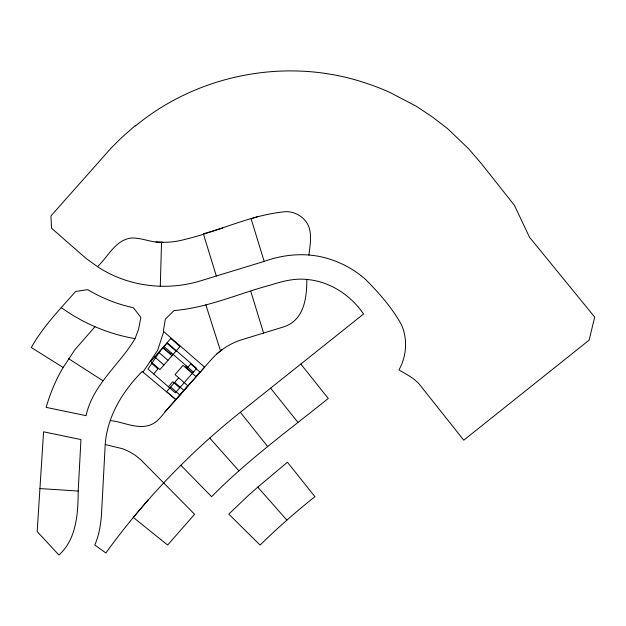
<?xml version="1.0" encoding="UTF-8"?>
<svg xmlns="http://www.w3.org/2000/svg" width="626" height="626" viewBox="0 0 626 626"><rect width="100%" height="100%" fill="white"/><g stroke="black" fill="none" stroke-linecap="round" stroke-linejoin="round"><path stroke-width="0.94" d="M160.287 286.27L161.531 242.239C151.359 242.755 141.922 237.724 131.836 238.005C115.56 239.461 108.157 256.801 97.492 266.629L85.778 258.186L51.528 228.224L50.941 215.939L111.068 148.143L120.787 138.409L135.122 125.701L135.396 126.045C197.652 74.33 286.505 57.177 363.471 82.335A234.773 234.773 0 0 1 390.569 92.765L416.274 106.256L432.386 116.952L447.723 128.768L468.702 148.863L481.316 163.527L514.392 205.297L529.526 237.27L594.7 317.092L589.089 340.161L463.756 440.18L418.943 383.746A48.57 48.57 0 0 0 408.622 375.553L398.973 369.919C406.556 356.358 407.855 339.292 401.556 324.988C392.392 308.047 379.2 293.211 365.67 279.54A98.978 98.978 0 0 0 332.766 260.189C310.637 252.059 286.152 253.452 264.172 261.394L199.694 281.105C165.655 291.301 127.188 286.387 97.492 266.629M78.195 491.034L80.957 439.569L43.577 431.815L37.169 531.591L58.938 555.027C76.724 538.97 78.023 513.297 78.195 491.034L39.939 488.57M105.223 444.515C107.265 416.259 122.649 391.156 142.212 371.445L175.867 399.646L204.585 367.165L163.323 331.256L165.374 319.072L174.13 310.535C207.55 307.859 238.498 293.602 270.612 285.018C282.279 281.317 294.463 278.108 306.81 279.454C329.863 281.418 350.685 295.065 363.565 314.009L240.353 412.268C189.443 452.817 143.996 500.229 105.857 552.977L94.8 544.972C99.19 534.886 100.927 523.829 101.576 512.905L105.223 444.515L122.712 448.764L129.222 451.628L135.286 455.298L140.819 459.75L194.608 514.275L167.627 545.05L133.307 517.412L148.495 499.548M306.81 279.454C306.904 298.516 303.939 320.966 282.694 327.195L241.816 339.715C230.266 343.338 219.773 350.09 211.705 359.113L164.693 412.268C160.733 417.393 156.5 422.73 150.209 425.038C136.961 429.663 123.432 421.861 110.286 420.586M308.939 255.079C310.308 243.013 313.587 228.169 303.461 218.732C298.86 214.264 292.6 211.698 286.192 211.635C251.409 214.569 219.695 230.971 186.071 239.109C178.105 241.331 169.818 242.583 161.531 242.239M163.722 331.6L157.666 350.294L142.963 372.079M135.044 338.643L138.518 329.417L140.866 317.382L133.377 307.718C117.305 304.275 101.858 298.109 87.757 289.666L75.652 291.426C59.916 309.322 43.038 326.592 31.3 347.524L63.171 367.478C55.691 379.912 50.252 393.48 46.097 407.354L86.067 415.672C92.883 384.387 119.597 364.856 135.044 338.643C108.509 334.065 83.133 323.321 61.262 307.624M63.171 367.478L74.744 349.918L94.996 326.678M153.62 373.925L157.979 368.917L151.727 363.471M171.68 353.166L170.828 354.152L163.23 347.54M168.386 386.766L172.745 381.758L179.717 387.83M186.446 366.014L185.586 367L192.565 373.065M178.684 377.783L166.641 391.618L175.867 399.654L187.91 385.812L175.022 374.591L183.05 365.365L195.938 376.586L199.952 371.969L190.727 363.941L186.712 368.558M164.693 412.268L175.867 399.646M180.883 465.306L211.604 496.692C247.333 460.353 288.672 430.328 328.243 398.449L300.816 364.058M257.795 487.145L287.412 462.199L314.933 496.692C295.832 511.872 277.459 527.961 260.087 545.097L228.803 514.102L248.522 495.315L257.795 487.145L286.904 520.175M216.792 353.956L222.418 349.378M258.624 216.33L251.112 218.779L264.172 261.394M222.762 227.974L203.387 233.85L216.33 276.019M155.984 241.941L163.566 242.332M68.602 358.675L102.899 380.741M166.766 343.087L175.992 351.123M164.082 346.561L193.418 372.087M162.752 347.704L171.978 355.732M158.738 352.321L167.964 360.349M154.724 356.93L163.949 364.958M174.67 382.392L183.895 390.421M170.655 387.009L179.881 395.037M209.679 438.028L238.952 470.877M270.589 388.151L298.007 422.448M240.353 412.268L267.646 446.518M205.837 304.807L220.54 350.92M250.721 291.09L263.585 333.04M159.888 351.382L147.979 369.011L175.358 392.838L196.65 368.37L167.322 342.837L159.888 351.382M170.781 338.478L150.709 361.546L159.935 369.575L180.006 346.507L170.781 338.478"/></g></svg>
